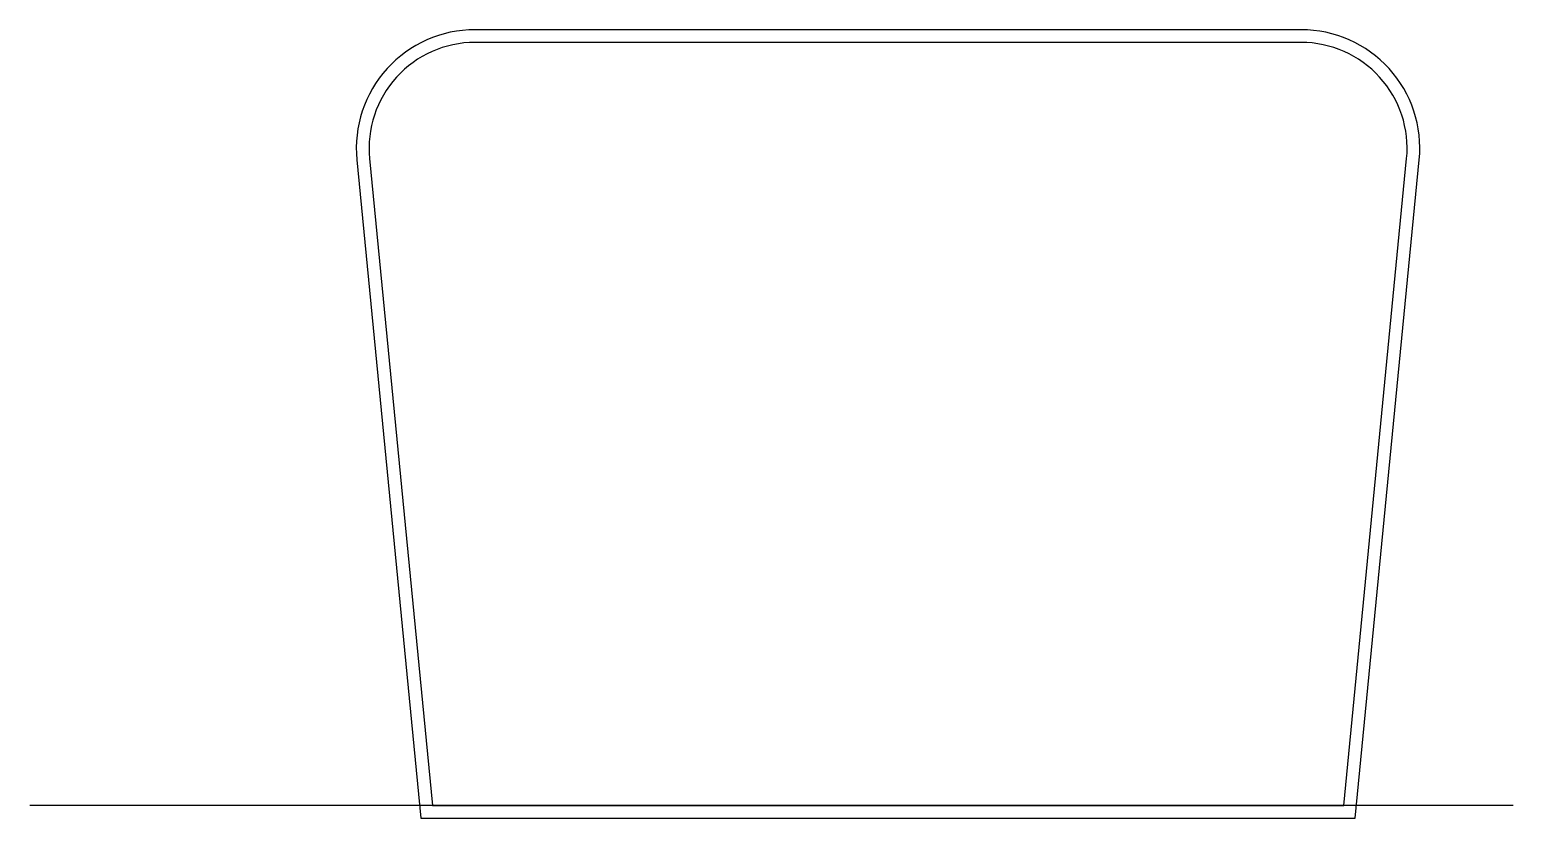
# Model space of a CAD drawing. Header units: millimetres. Extents: x -310 to 40, y -183 to 3.
import ezdxf

# ---------------------------------------------------------------- set-up
doc = ezdxf.new("R2010")
doc.units = ezdxf.units.MM
doc.layers.get('0').update_dxf_attribs({"linetype": 'CONTINUOUS'})

msp = doc.modelspace()

# ---------------------------------------------------------------- linework, layer by layer
msp.add_line((40, -180), (-310, -180))
for points in [[(17.82, -27.71, 0.442894), (-10.05, 3), (-204.95, 3, 0.442894), (-232.82, -27.71), (-217.72, -183), (2.72, -183)], [(14.83, -27.42, 0.442894), (-10.05, 0), (-204.95, 0, 0.442894), (-229.83, -27.42), (-215, -180), (0, -180)]]:
    msp.add_lwpolyline(points, format="xyb", close=True)

doc.saveas('drawing.dxf')
